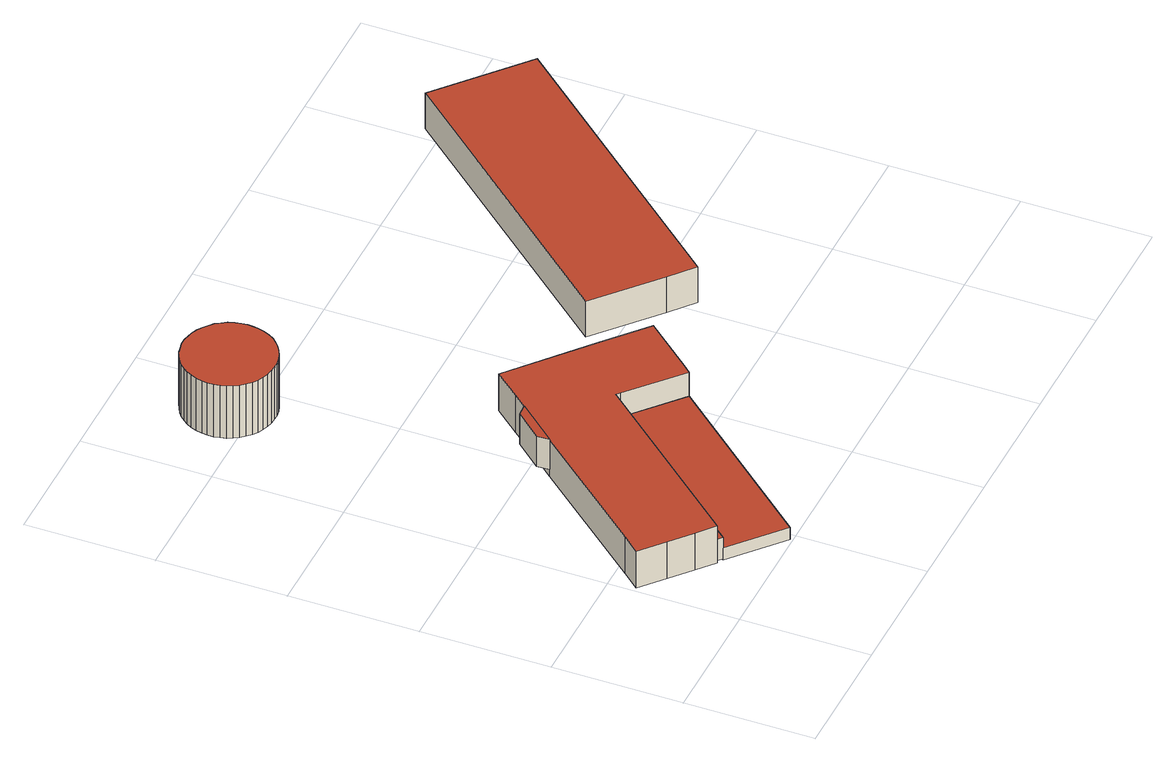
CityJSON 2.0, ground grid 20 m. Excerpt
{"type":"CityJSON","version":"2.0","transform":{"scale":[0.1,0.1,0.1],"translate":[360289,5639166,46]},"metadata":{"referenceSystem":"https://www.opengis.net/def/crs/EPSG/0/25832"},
"CityObjects":{
"building1":{"type":"Building","attributes":{"Geometrietyp2DReferenz":"3000","Gemeindeschluessel":"05315000","function":"31001_2000","roofType":"1000","measuredHeight":2.12,"storeysAboveGround":1},"address":[{"country":"Germany","locality":"Köln","thoroughfareNumber":"1","thoroughfareName":"Unterer Weißer Weg"}],"geometry":[{"type":"Solid","lod":"2","boundaries":[[[[0,1,2,3]],[[4,5,1,0]],[[6,7,5,4]],[[3,2,7,6]],[[4,0,3,6]],[[1,5,7,2]]]],"semantics":{"surfaces":[{"type":"WallSurface"},{"type":"RoofSurface"},{"type":"GroundSurface"}],"values":[[0,0,0,0,1,2]]}}]},
"building2":{"type":"Building","attributes":{"Gemeindeschluessel":"05315000","Geometrietyp2DReferenz":"3000","function":"31001_2611"},"address":[{"country":"Germany","locality":"Köln","thoroughfareNumber":"1","thoroughfareName":"Unterer Weißer Weg"}],"children":["building2-1","building2-2","building2-3"]},
"building2-1":{"type":"BuildingPart","attributes":{"roofType":"1000","measuredHeight":6.57,"storeysAboveGround":2},"parents":["building2"],"geometry":[{"type":"MultiSurface","lod":"2","boundaries":[[[8,9,10,11]],[[12,13,9,8]],[[14,15,13,12]],[[16,17,15,14]],[[18,19,20,21]],[[22,23,19,18]],[[24,25,23,22]],[[26,27,25,24]],[[28,29,27,26]],[[30,31,29,28]],[[32,33,31,30]],[[11,10,34,35]],[[36,32,30,28,26,24,22,18,21,16,14,12,8,11,35]],[[9,13,15,17,20,19,23,25,27,29,31,33,37,34,10]],[[38,39,20,17]],[[16,21,39,38]],[[40,41,37,33]],[[32,36,42,43]],[[41,40,43,42]],[[41,44,34,37]],[[36,35,45,42]],[[44,41,42,45]]],"semantics":{"surfaces":[{"type":"WallSurface"},{"type":"RoofSurface"},{"type":"GroundSurface"},{"type":"ClosureSurface"}],"values":[0,0,0,0,0,0,0,0,0,0,0,0,1,2,0,3,0,0,3,0,0,3]}}]},
"building2-2":{"type":"BuildingPart","attributes":{"roofType":"1000","measuredHeight":3.76,"storeysAboveGround":2},"address":[{"country":"Germany","locality":"Köln","thoroughfareNumber":"1","thoroughfareName":"Unterer Weißer Weg"}],"parents":["building2"],"geometry":[{"type":"Solid","lod":"2","boundaries":[[[[46,47,40,43]],[[45,44,47,46]],[[43,42,45,46]],[[41,40,47,44]],[[45,42,41,44]],[[42,43,40,41]]]],"semantics":{"surfaces":[{"type":"WallSurface"},{"type":"RoofSurface"},{"type":"GroundSurface"},{"type":"ClosureSurface"}],"values":[[0,0,1,2,3,3]]}}]},
"building2-3":{"type":"BuildingPart","attributes":{"roofType":"1000","measuredHeight":5.4,"storeysAboveGround":2},"address":[{"country":"Germany","locality":"Köln","thoroughfareNumber":"1","thoroughfareName":"Unterer Weißer Weg"}],"parents":["building2"],"geometry":[{"type":"MultiSurface","lod":"2","boundaries":[[[48,39,49,50]],[[51,52,38,53]],[[50,49,52,51]],[[53,48,50,51]],[[39,38,52,49]],[[48,53,16,21]],[[38,39,21,16]]],"semantics":{"surfaces":[{"type":"WallSurface"},{"type":"RoofSurface"},{"type":"GroundSurface"},{"type":"ClosureSurface"}],"values":[0,0,0,1,2,0,3]}}]},
"building3":{"type":"Building","attributes":{"Geometrietyp2DReferenz":"3000","Gemeindeschluessel":"05315000","function":"31001_2000","roofType":"1000","measuredHeight":9.43},"address":[{"country":"Germany","locality":"Köln","thoroughfareNumber":"1","thoroughfareName":"Unterer Weißer Weg"}],"geometry":[{"type":"Solid","lod":"2","boundaries":[[[[54,55,56,57]],[[58,59,55,54]],[[60,61,59,58]],[[62,63,61,60]],[[64,65,63,62]],[[66,67,65,64]],[[68,69,67,66]],[[70,71,69,68]],[[72,73,71,70]],[[74,75,73,72]],[[76,77,75,74]],[[78,79,77,76]],[[80,81,79,78]],[[82,83,81,80]],[[84,85,83,82]],[[86,87,85,84]],[[88,89,87,86]],[[90,91,89,88]],[[92,93,91,90]],[[94,95,93,92]],[[96,97,95,94]],[[98,99,97,96]],[[100,101,99,98]],[[102,103,101,100]],[[104,105,103,102]],[[106,107,105,104]],[[108,109,107,106]],[[110,111,109,108]],[[112,113,111,110]],[[114,115,113,112]],[[116,117,115,114]],[[118,119,117,116]],[[120,121,119,118]],[[122,123,121,120]],[[124,125,123,122]],[[126,127,125,124]],[[128,129,127,126]],[[130,131,129,128]],[[132,133,131,130]],[[134,135,133,132]],[[136,137,135,134]],[[138,139,137,136]],[[140,141,139,138]],[[142,143,141,140]],[[144,145,143,142]],[[146,147,145,144]],[[57,56,147,146]],[[144,142,140,138,136,134,132,130,128,126,124,122,120,118,116,114,112,110,108,106,104,102,100,98,96,94,92,90,88,86,84,82,80,78,76,74,72,70,68,66,64,62,60,58,54,57,146]],[[55,59,61,63,65,67,69,71,73,75,77,79,81,83,85,87,89,91,93,95,97,99,101,103,105,107,109,111,113,115,117,119,121,123,125,127,129,131,133,135,137,139,141,143,145,147,56]]]],"semantics":{"surfaces":[{"type":"WallSurface"},{"type":"RoofSurface"},{"type":"GroundSurface"}],"values":[[0,0,0,0,0,0,0,0,0,0,0,0,0,0,0,0,0,0,0,0,0,0,0,0,0,0,0,0,0,0,0,0,0,0,0,0,0,0,0,0,0,0,0,0,0,0,0,1,2]]}}]},
"building4":{"type":"Building","attributes":{"Geometrietyp2DReferenz":"3000","Gemeindeschluessel":"05315000","function":"31001_2610","roofType":"1000","measuredHeight":6.38,"storeysAboveGround":1},"address":[{"country":"Germany","locality":"Köln","thoroughfareNumber":"1","thoroughfareName":"Unterer Weißer Weg"}],"geometry":[{"type":"Solid","lod":"2","boundaries":[[[[148,149,150,151]],[[152,153,149,148]],[[154,155,153,152]],[[156,157,155,154]],[[151,150,157,156]],[[154,152,148,151,156]],[[149,153,155,157,150]]]],"semantics":{"surfaces":[{"type":"WallSurface"},{"type":"RoofSurface"},{"type":"GroundSurface"}],"values":[[0,0,0,0,0,1,2]]}}]}
},
"vertices":[
[398,246,29],[398,246,8],[319,316,8],[319,316,29],[187,3,29],[187,3,8],[109,71,29],[109,71,8],
[43,128,72],[43,128,6],[75,100,6],[75,100,72],[7,159,72],[7,159,6],[30,186,72],[30,186,6],[185,366,72],[185,366,6],[256,448,72],[256,448,6],[239,428,6],[239,428,72],[291,489,72],[291,489,6],[410,387,72],[410,387,6],[473,332,72],[473,332,6],[409,258,72],[409,258,6],[398,246,72],[398,246,6],[319,316,72],[319,316,6],[102,77,6],[102,77,72],[313,321,72],[313,321,6],[185,366,19],[239,428,19],[319,316,10],[313,321,10],[313,321,48],[319,316,48],[102,77,10],[102,77,48],
[109,71,48],[109,71,10],
[239,428,73],[220,427,19],[220,427,73],[184,386,73],[184,386,19],[185,366,73],
[86,860,99],[86,860,5],[84,851,5],[84,851,99],[90,869,99],[90,869,5],[94,877,99],[94,877,5],[100,884,99],[100,884,5],[106,891,99],[106,891,5],[114,897,99],[114,897,5],[122,901,99],[122,901,5],[130,905,99],[130,905,5],[139,907,99],[139,907,5],[148,909,99],[148,909,5],[158,909,99],[158,909,5],[167,907,99],[167,907,5],[176,905,99],[176,905,5],[185,901,99],[185,901,5],[193,896,99],[193,896,5],[200,890,99],[200,890,5],[207,884,99],[207,884,5],[212,876,99],[212,876,5],[217,868,99],[217,868,5],[220,859,99],[220,859,5],[222,850,99],[222,850,5],[223,840,99],[223,840,5],[222,831,99],[222,831,5],[221,822,99],[221,822,5],[218,813,99],[218,813,5],[214,804,99],[214,804,5],[209,796,99],[209,796,5],[202,789,99],[202,789,5],[195,783,99],[195,783,5],[187,778,99],[187,778,5],[179,774,99],[179,774,5],[170,771,99],[170,771,5],[161,769,99],[161,769,5],[152,769,99],[152,769,5],[143,770,99],[143,770,5],[133,772,99],[133,772,5],[125,775,99],[125,775,5],[116,779,99],[116,779,5],[109,784,99],[109,784,5],[102,791,99],[102,791,5],[96,798,99],[96,798,5],[91,806,99],[91,806,5],[87,814,99],[87,814,5],[85,823,99],[85,823,5],[83,832,99],[83,832,5],[83,842,99],[83,842,5],
[951,712,71],[951,712,7],[820,826,7],[820,826,71],[617,326,71],[617,326,7],[580,357,71],[580,357,7],[486,440,71],[486,440,7]
]}
